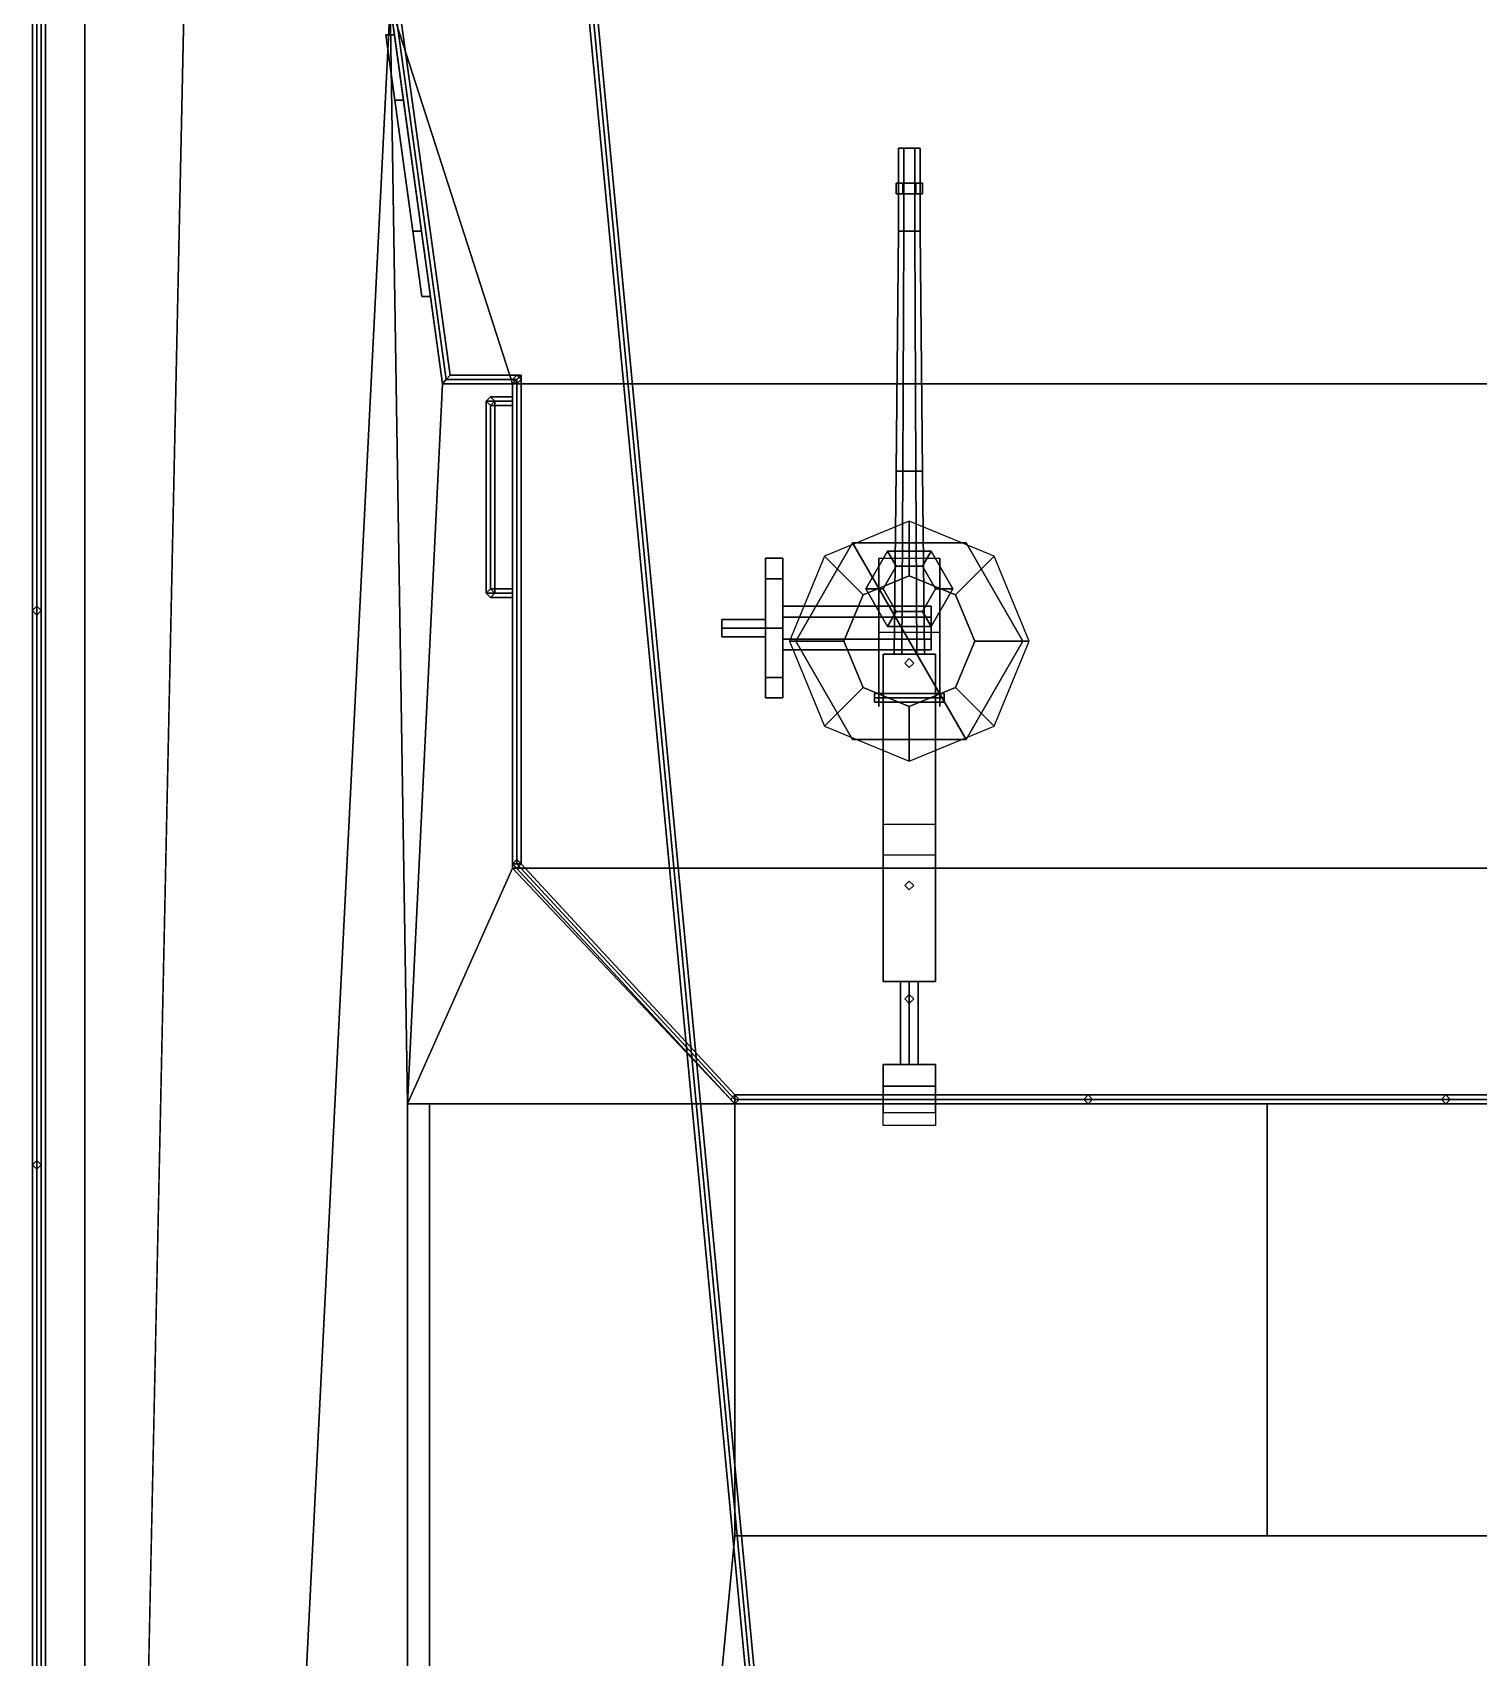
# Model space of a CAD drawing. Header units: millimetres. Extents: x -3.5 to 3.5, y -23.5 to 25.1.
# Drawn here: x -3.24 to 0.075, y -10.949 to -7.225 of the extents above; entities that cross this region are included whole.
import ezdxf

# ---------------------------------------------------------------- set-up
doc = ezdxf.new("R2010")
doc.units = ezdxf.units.MM
for name, color, linetype in [('gun', 1, 'Continuous'), ('railings', 6, 'Continuous'), ('sleeve', 5, 'Continuous'), ('superstructure', 3, 'Continuous'), ('turret', 2, 'Continuous')]:
    doc.layers.add(name, color=color, linetype=linetype)

msp = doc.modelspace()

# ---------------------------------------------------------------- linework, layer by layer
for points in [[(-3.24, 20.5995), (-3.24, -23.47), (-3.24, -23.47, 1.46), (-3.24, 21.45, 1.46)], [(-3.24, 21.45, 1.46), (-3.24, -23.47, 1.46), (-2.61, 6.0957, 1.46)], [(-3.24, 12.85, -1.19), (-3.24, -16.49, -1.19), (-3.24, -21.38, -0.39), (-3.24, 20.5995)], [(-3.24, 20.5995), (-3.24, -21.38, -0.39), (-3.24, -23.47)], [(-3.21, 12.85, -1.28), (-3.21, -16.49, -1.28), (-3.24, -16.49, -1.19), (-3.24, 12.85, -1.19)], [(-3.12, 12.85, -1.31), (-3.12, -16.49, -1.31), (-3.21, -16.49, -1.28), (-3.21, 12.85, -1.28)], [(3.12, 12.85, -1.31), (3.12, -16.49, -1.31), (-3.12, -16.49, -1.31), (-3.12, 12.85, -1.31)], [(-2.61, 6.0957, 1.46), (-3.24, -23.47, 1.46), (-2.42, -7.16, 1.46), (-2.42, 0.73, 1.46)], [(-2.42, -7.16, 1.46), (-3.24, -23.47, 1.46), (-2.38, -22.5, 1.46), (-2.38, -9.68, 1.46)], [(-2.3, -8.03, 1.46), (-2.42, -7.16, 1.46), (-2.38, -9.68, 1.46)], [(-2.14, -8.03, 1.46), (-2.3, -8.03, 1.46), (-2.38, -9.68, 1.46), (-2.14, -9.14, 1.46)]]:
    msp.add_3dface(points)
at = {"layer": 'gun'}
for points in [[(-1.205, -7.49, 4.79), (-1.255, -7.49, 4.79), (-1.2425, -7.49, 4.8117), (-1.2175, -7.49, 4.8117)], [(-1.2425, -7.49, 4.8117), (-1.255, -7.49, 4.79), (-1.255, -7.68, 4.79), (-1.2425, -7.68, 4.8117)], [(-1.2175, -7.49, 4.7683), (-1.2425, -7.49, 4.7683), (-1.255, -7.49, 4.79), (-1.205, -7.49, 4.79)], [(-1.255, -7.49, 4.79), (-1.2425, -7.49, 4.7683), (-1.2425, -7.68, 4.7683), (-1.255, -7.68, 4.79)], [(-1.2425, -7.49, 4.7683), (-1.2175, -7.49, 4.7683), (-1.2175, -7.68, 4.7683), (-1.2425, -7.68, 4.7683)], [(-1.2175, -7.49, 4.8117), (-1.2425, -7.49, 4.8117), (-1.2425, -7.68, 4.8117), (-1.2175, -7.68, 4.8117)], [(-1.205, -7.49, 4.79), (-1.2175, -7.49, 4.8117), (-1.2175, -7.68, 4.8117), (-1.205, -7.68, 4.79)], [(-1.2175, -7.49, 4.7683), (-1.205, -7.49, 4.79), (-1.205, -7.68, 4.79), (-1.2175, -7.68, 4.7683)], [(-1.2, -7.57, 4.79), (-1.26, -7.57, 4.79), (-1.245, -7.57, 4.816), (-1.215, -7.57, 4.816)], [(-1.245, -7.57, 4.816), (-1.26, -7.57, 4.79), (-1.26, -7.595, 4.79), (-1.245, -7.595, 4.816)], [(-1.215, -7.57, 4.764), (-1.245, -7.57, 4.764), (-1.26, -7.57, 4.79), (-1.2, -7.57, 4.79)], [(-1.26, -7.57, 4.79), (-1.245, -7.57, 4.764), (-1.245, -7.595, 4.764), (-1.26, -7.595, 4.79)], [(-1.215, -7.595, 4.816), (-1.245, -7.595, 4.816), (-1.26, -7.595, 4.79), (-1.2, -7.595, 4.79)], [(-1.2, -7.595, 4.79), (-1.26, -7.595, 4.79), (-1.245, -7.595, 4.764), (-1.215, -7.595, 4.764)], [(-1.245, -7.57, 4.764), (-1.215, -7.57, 4.764), (-1.215, -7.595, 4.764), (-1.245, -7.595, 4.764)], [(-1.215, -7.57, 4.816), (-1.245, -7.57, 4.816), (-1.245, -7.595, 4.816), (-1.215, -7.595, 4.816)], [(-1.2, -7.57, 4.79), (-1.215, -7.57, 4.816), (-1.215, -7.595, 4.816), (-1.2, -7.595, 4.79)], [(-1.215, -7.57, 4.764), (-1.2, -7.57, 4.79), (-1.2, -7.595, 4.79), (-1.215, -7.595, 4.764)], [(-1.26, -8.23, 4.79), (-1.245, -8.23, 4.816), (-1.2425, -7.68, 4.8117), (-1.255, -7.68, 4.79)], [(-1.245, -8.23, 4.764), (-1.26, -8.23, 4.79), (-1.255, -7.68, 4.79), (-1.2425, -7.68, 4.7683)], [(-1.215, -8.23, 4.764), (-1.245, -8.23, 4.764), (-1.2425, -7.68, 4.7683), (-1.2175, -7.68, 4.7683)], [(-1.245, -8.23, 4.816), (-1.215, -8.23, 4.816), (-1.2175, -7.68, 4.8117), (-1.2425, -7.68, 4.8117)], [(-1.215, -8.23, 4.816), (-1.2, -8.23, 4.79), (-1.205, -7.68, 4.79), (-1.2175, -7.68, 4.8117)], [(-1.2, -8.23, 4.79), (-1.215, -8.23, 4.764), (-1.2175, -7.68, 4.7683), (-1.205, -7.68, 4.79)], [(-1.245, -8.23, 4.816), (-1.26, -8.23, 4.79), (-1.265, -8.65, 4.79), (-1.2475, -8.65, 4.8203)], [(-1.26, -8.23, 4.79), (-1.245, -8.23, 4.764), (-1.2475, -8.65, 4.7597), (-1.265, -8.65, 4.79)], [(-1.245, -8.23, 4.764), (-1.215, -8.23, 4.764), (-1.2125, -8.65, 4.7597), (-1.2475, -8.65, 4.7597)], [(-1.215, -8.23, 4.816), (-1.245, -8.23, 4.816), (-1.2475, -8.65, 4.8203), (-1.2125, -8.65, 4.8203)], [(-1.2, -8.23, 4.79), (-1.215, -8.23, 4.816), (-1.2125, -8.65, 4.8203), (-1.195, -8.65, 4.79)], [(-1.215, -8.23, 4.764), (-1.2, -8.23, 4.79), (-1.195, -8.65, 4.79), (-1.2125, -8.65, 4.7597)]]:
    msp.add_3dface(points, dxfattribs=at)
at = {"layer": 'railings'}
for points in [[(-3.23, -23.46, 2.34), (-3.24, -23.47, 2.35), (-3.24, 21.45, 2.35), (-3.23, 21.45, 2.34)], [(-3.24, -23.47, 2.35), (-3.23, -23.46, 2.36), (-3.23, 21.45, 2.36), (-3.24, 21.45, 2.35)], [(-3.24, -23.47, 1.94), (-3.23, -23.46, 1.95), (-3.23, 21.45, 1.95), (-3.24, 21.45, 1.94)], [(-3.23, -23.46, 1.93), (-3.24, -23.47, 1.94), (-3.24, 21.45, 1.94), (-3.23, 21.45, 1.93)], [(-3.22, -23.45, 2.35), (-3.23, -23.46, 2.34), (-3.23, 21.45, 2.34), (-3.22, 21.45, 2.35)], [(-3.23, -23.46, 2.36), (-3.22, -23.45, 2.35), (-3.22, 21.45, 2.35), (-3.23, 21.45, 2.36)], [(-3.22, -23.45, 1.94), (-3.23, -23.46, 1.93), (-3.23, 21.45, 1.93), (-3.22, 21.45, 1.94)], [(-3.23, -23.46, 1.95), (-3.22, -23.45, 1.94), (-3.22, 21.45, 1.94), (-3.23, 21.45, 1.95)], [(-2.41, -7.16, 4.23), (-2.42, -7.16, 4.22), (-2.3, -8.03, 4.22), (-2.2914, -8.02, 4.23)], [(-2.42, -7.16, 4.22), (-2.41, -7.16, 4.21), (-2.2914, -8.02, 4.21), (-2.3, -8.03, 4.22)], [(-2.41, -7.16, 4.63), (-2.42, -7.16, 4.62), (-2.3, -8.03, 4.62), (-2.2914, -8.02, 4.63)], [(-2.42, -7.16, 4.62), (-2.41, -7.16, 4.61), (-2.2914, -8.02, 4.61), (-2.3, -8.03, 4.62)], [(-2.4, -7.16, 4.22), (-2.41, -7.16, 4.23), (-2.2914, -8.02, 4.23), (-2.2828, -8.01, 4.22)], [(-2.41, -7.16, 4.21), (-2.4, -7.16, 4.22), (-2.2828, -8.01, 4.22), (-2.2914, -8.02, 4.21)], [(-2.4, -7.16, 4.62), (-2.41, -7.16, 4.63), (-2.2914, -8.02, 4.63), (-2.2828, -8.01, 4.62)], [(-2.41, -7.16, 4.61), (-2.4, -7.16, 4.62), (-2.2828, -8.01, 4.62), (-2.2914, -8.02, 4.61)], [(-2.2914, -8.02, 4.23), (-2.3, -8.03, 4.22), (-2.14, -8.03, 4.22), (-2.13, -8.02, 4.23)], [(-2.3, -8.03, 4.22), (-2.2914, -8.02, 4.21), (-2.13, -8.02, 4.21), (-2.14, -8.03, 4.22)], [(-2.2914, -8.02, 4.63), (-2.3, -8.03, 4.62), (-2.14, -8.03, 4.62), (-2.13, -8.02, 4.63)], [(-2.3, -8.03, 4.62), (-2.2914, -8.02, 4.61), (-2.13, -8.02, 4.61), (-2.14, -8.03, 4.62)], [(-2.2828, -8.01, 4.22), (-2.2914, -8.02, 4.23), (-2.13, -8.02, 4.23), (-2.12, -8.01, 4.22)], [(-2.2914, -8.02, 4.21), (-2.2828, -8.01, 4.22), (-2.12, -8.01, 4.22), (-2.13, -8.02, 4.21)], [(-2.2828, -8.01, 4.62), (-2.2914, -8.02, 4.63), (-2.13, -8.02, 4.63), (-2.12, -8.01, 4.62)], [(-2.2914, -8.02, 4.61), (-2.2828, -8.01, 4.62), (-2.12, -8.01, 4.62), (-2.13, -8.02, 4.61)], [(-2.13, -8.01, 3.73), (-2.14, -8.02, 3.73), (-2.14, -8.02, 4.62), (-2.13, -8.01, 4.62)], [(-2.14, -8.02, 3.73), (-2.13, -8.03, 3.73), (-2.13, -8.03, 4.62), (-2.14, -8.02, 4.62)], [(-2.14, -9.13, 4.22), (-2.13, -9.13, 4.23), (-2.13, -8.02, 4.23), (-2.14, -8.03, 4.22)], [(-2.13, -9.13, 4.21), (-2.14, -9.13, 4.22), (-2.14, -8.03, 4.22), (-2.13, -8.02, 4.21)], [(-2.14, -9.13, 4.62), (-2.13, -9.13, 4.63), (-2.13, -8.02, 4.63), (-2.14, -8.03, 4.62)], [(-2.13, -9.13, 4.61), (-2.14, -9.13, 4.62), (-2.14, -8.03, 4.62), (-2.13, -8.02, 4.61)], [(-2.12, -8.02, 3.73), (-2.13, -8.01, 3.73), (-2.13, -8.01, 4.62), (-2.12, -8.02, 4.62)], [(-2.13, -9.13, 4.23), (-2.12, -9.13, 4.22), (-2.12, -8.01, 4.22), (-2.13, -8.02, 4.23)], [(-2.12, -9.13, 4.22), (-2.13, -9.13, 4.21), (-2.13, -8.02, 4.21), (-2.12, -8.01, 4.22)], [(-2.13, -9.13, 4.63), (-2.12, -9.13, 4.62), (-2.12, -8.01, 4.62), (-2.13, -8.02, 4.63)], [(-2.12, -9.13, 4.62), (-2.13, -9.13, 4.61), (-2.13, -8.02, 4.61), (-2.12, -8.01, 4.62)], [(-2.13, -8.03, 3.73), (-2.12, -8.02, 3.73), (-2.12, -8.02, 4.62), (-2.13, -8.03, 4.62)], [(-3.23, -8.54, 1.46), (-3.24, -8.55, 1.46), (-3.24, -8.55, 2.35), (-3.23, -8.54, 2.34)], [(-3.24, -8.55, 1.46), (-3.23, -8.56, 1.46), (-3.23, -8.56, 2.34), (-3.24, -8.55, 2.35)], [(-3.22, -8.55, 1.46), (-3.23, -8.54, 1.46), (-3.23, -8.54, 2.34), (-3.22, -8.55, 2.35)], [(-3.23, -8.56, 1.46), (-3.22, -8.55, 1.46), (-3.22, -8.55, 2.35), (-3.23, -8.56, 2.34)], [(-2.13, -9.12, 3.73), (-2.14, -9.13, 3.73), (-2.14, -9.13, 4.62), (-2.13, -9.12, 4.62)], [(-2.12, -9.13, 3.73), (-2.13, -9.12, 3.73), (-2.13, -9.12, 4.62), (-2.12, -9.13, 4.62)], [(-2.14, -9.13, 3.73), (-2.13, -9.14, 3.73), (-2.13, -9.14, 4.62), (-2.14, -9.13, 4.62)], [(-1.63, -9.68, 4.22), (-1.63, -9.67, 4.23), (-2.13, -9.13, 4.23), (-2.14, -9.13, 4.22)], [(-1.63, -9.67, 4.21), (-1.63, -9.68, 4.22), (-2.14, -9.13, 4.22), (-2.13, -9.13, 4.21)], [(-1.63, -9.68, 4.62), (-1.63, -9.67, 4.63), (-2.13, -9.13, 4.63), (-2.14, -9.13, 4.62)], [(-1.63, -9.67, 4.61), (-1.63, -9.68, 4.62), (-2.14, -9.13, 4.62), (-2.13, -9.13, 4.61)], [(-2.13, -9.14, 3.73), (-2.12, -9.13, 3.73), (-2.12, -9.13, 4.62), (-2.13, -9.14, 4.62)], [(-1.63, -9.67, 4.23), (-1.63, -9.66, 4.22), (-2.12, -9.13, 4.22), (-2.13, -9.13, 4.23)], [(-1.63, -9.66, 4.22), (-1.63, -9.67, 4.21), (-2.13, -9.13, 4.21), (-2.12, -9.13, 4.22)], [(-1.63, -9.67, 4.63), (-1.63, -9.66, 4.62), (-2.12, -9.13, 4.62), (-2.13, -9.13, 4.63)], [(-1.63, -9.66, 4.62), (-1.63, -9.67, 4.61), (-2.13, -9.13, 4.61), (-2.12, -9.13, 4.62)], [(-1.63, -9.66, 3.73), (-1.64, -9.67, 3.73), (-1.64, -9.67, 4.62), (-1.63, -9.66, 4.62)], [(-1.64, -9.67, 3.73), (-1.63, -9.68, 3.73), (-1.63, -9.68, 4.62), (-1.64, -9.67, 4.62)], [(-1.62, -9.67, 3.73), (-1.63, -9.66, 3.73), (-1.63, -9.66, 4.62), (-1.62, -9.67, 4.62)], [(1.63, -9.67, 4.23), (1.63, -9.66, 4.22), (-1.63, -9.66, 4.22), (-1.63, -9.67, 4.23)], [(1.63, -9.66, 4.22), (1.63, -9.67, 4.21), (-1.63, -9.67, 4.21), (-1.63, -9.66, 4.22)], [(1.63, -9.67, 4.63), (1.63, -9.66, 4.62), (-1.63, -9.66, 4.62), (-1.63, -9.67, 4.63)], [(1.63, -9.66, 4.62), (1.63, -9.67, 4.61), (-1.63, -9.67, 4.61), (-1.63, -9.66, 4.62)], [(-1.63, -9.68, 3.73), (-1.62, -9.67, 3.73), (-1.62, -9.67, 4.62), (-1.63, -9.68, 4.62)], [(1.63, -9.68, 4.22), (1.63, -9.67, 4.23), (-1.63, -9.67, 4.23), (-1.63, -9.68, 4.22)], [(1.63, -9.67, 4.21), (1.63, -9.68, 4.22), (-1.63, -9.68, 4.22), (-1.63, -9.67, 4.21)], [(1.63, -9.68, 4.62), (1.63, -9.67, 4.63), (-1.63, -9.67, 4.63), (-1.63, -9.68, 4.62)], [(1.63, -9.67, 4.61), (1.63, -9.68, 4.62), (-1.63, -9.68, 4.62), (-1.63, -9.67, 4.61)], [(-0.83, -9.67, 4.61), (-0.82, -9.66, 4.62), (-0.82, -9.66, 3.73), (-0.83, -9.67, 3.73)], [(-0.82, -9.68, 4.62), (-0.83, -9.67, 4.61), (-0.83, -9.67, 3.73), (-0.82, -9.68, 3.73)], [(-0.82, -9.66, 4.62), (-0.81, -9.67, 4.61), (-0.81, -9.67, 3.73), (-0.82, -9.66, 3.73)], [(-0.81, -9.67, 4.61), (-0.82, -9.68, 4.62), (-0.82, -9.68, 3.73), (-0.81, -9.67, 3.73)], [(-0.01, -9.67, 4.61), (0, -9.66, 4.62), (0, -9.66, 3.73), (-0.01, -9.67, 3.73)], [(0, -9.68, 4.62), (-0.01, -9.67, 4.61), (-0.01, -9.67, 3.73), (0, -9.68, 3.73)], [(0, -9.66, 4.62), (0.01, -9.67, 4.61), (0.01, -9.67, 3.73), (0, -9.66, 3.73)], [(0.01, -9.67, 4.61), (0, -9.68, 4.62), (0, -9.68, 3.73), (0.01, -9.67, 3.73)], [(-3.23, -9.81, 1.46), (-3.24, -9.82, 1.46), (-3.24, -9.82, 2.35), (-3.23, -9.81, 2.34)], [(-3.24, -9.82, 1.46), (-3.23, -9.83, 1.46), (-3.23, -9.83, 2.34), (-3.24, -9.82, 2.35)], [(-3.22, -9.82, 1.46), (-3.23, -9.81, 1.46), (-3.23, -9.81, 2.34), (-3.22, -9.82, 2.35)], [(-3.23, -9.83, 1.46), (-3.22, -9.82, 1.46), (-3.22, -9.82, 2.35), (-3.23, -9.83, 2.34)]]:
    msp.add_3dface(points, dxfattribs=at)
at = {"layer": 'sleeve'}
for points in [[(-1.17, -8.65, 4.82), (-1.17, -8.65, 4.76), (-1.29, -8.65, 4.76), (-1.29, -8.65, 4.82)], [(-1.29, -8.65, 4.76), (-1.29, -8.74, 4.71), (-1.29, -8.74, 4.86), (-1.29, -8.65, 4.82)], [(-1.17, -8.65, 4.76), (-1.17, -8.74, 4.71), (-1.29, -8.74, 4.71), (-1.29, -8.65, 4.76)], [(-1.29, -8.65, 4.82), (-1.29, -8.74, 4.86), (-1.17, -8.74, 4.86), (-1.17, -8.65, 4.82)], [(-1.24, -8.67, 4.96), (-1.23, -8.68, 4.96), (-1.22, -8.67, 4.96), (-1.23, -8.66, 4.96)], [(-1.23, -8.66, 4.82), (-1.24, -8.67, 4.82), (-1.24, -8.67, 4.96), (-1.23, -8.66, 4.96)], [(-1.24, -8.67, 4.82), (-1.23, -8.68, 4.83), (-1.23, -8.68, 4.96), (-1.24, -8.67, 4.96)], [(-1.22, -8.67, 4.82), (-1.23, -8.66, 4.82), (-1.23, -8.66, 4.96), (-1.22, -8.67, 4.96)], [(-1.23, -8.68, 4.83), (-1.22, -8.67, 4.82), (-1.22, -8.67, 4.96), (-1.23, -8.68, 4.96)], [(-1.17, -8.74, 4.86), (-1.17, -8.74, 4.71), (-1.17, -8.65, 4.76), (-1.17, -8.65, 4.82)], [(-1.31, -8.76, 4.79), (-1.31, -8.75, 4.8), (-1.31, -8.74, 4.79), (-1.31, -8.75, 4.78)], [(-1.15, -8.75, 4.8), (-1.15, -8.74, 4.79), (-1.31, -8.74, 4.79), (-1.31, -8.75, 4.8)], [(-1.15, -8.74, 4.79), (-1.15, -8.75, 4.78), (-1.31, -8.75, 4.78), (-1.31, -8.74, 4.79)], [(-1.15, -8.76, 4.79), (-1.15, -8.75, 4.8), (-1.31, -8.75, 4.8), (-1.31, -8.76, 4.79)], [(-1.15, -8.75, 4.78), (-1.15, -8.76, 4.79), (-1.31, -8.76, 4.79), (-1.31, -8.75, 4.78)], [(-1.29, -8.74, 4.71), (-1.29, -9.4, 4.71), (-1.29, -9.4, 4.86), (-1.29, -8.74, 4.86)], [(-1.17, -8.74, 4.71), (-1.17, -9.4, 4.71), (-1.29, -9.4, 4.71), (-1.29, -8.74, 4.71)], [(-1.29, -8.74, 4.86), (-1.29, -9.4, 4.86), (-1.17, -9.4, 4.86), (-1.17, -8.74, 4.86)], [(-1.17, -9.4, 4.86), (-1.17, -9.4, 4.71), (-1.17, -8.74, 4.71), (-1.17, -8.74, 4.86)], [(-1.15, -8.75, 4.78), (-1.15, -8.74, 4.79), (-1.15, -8.75, 4.8), (-1.15, -8.76, 4.79)], [(-1.29, -9.04, 4.86), (-1.29, -9.11, 4.98), (-1.17, -9.11, 4.98), (-1.17, -9.04, 4.86)], [(-1.23, -9.17, 4.86), (-1.24, -9.18, 4.86), (-1.24, -9.18, 5.03), (-1.23, -9.17, 5.03)], [(-1.24, -9.18, 5.03), (-1.23, -9.19, 5.03), (-1.22, -9.18, 5.03), (-1.23, -9.17, 5.03)], [(-1.24, -9.18, 4.86), (-1.23, -9.19, 4.86), (-1.23, -9.19, 5.03), (-1.24, -9.18, 5.03)], [(-1.22, -9.18, 4.86), (-1.23, -9.17, 4.86), (-1.23, -9.17, 5.03), (-1.22, -9.18, 5.03)], [(-1.23, -9.19, 4.86), (-1.22, -9.18, 4.86), (-1.22, -9.18, 5.03), (-1.23, -9.19, 5.03)], [(-1.29, -9.4, 4.86), (-1.29, -9.4, 4.71), (-1.17, -9.4, 4.71), (-1.17, -9.4, 4.86)], [(-1.23, -9.4, 4.8), (-1.25, -9.4, 4.78), (-1.25, -9.59, 4.78), (-1.23, -9.59, 4.8)], [(-1.25, -9.4, 4.78), (-1.23, -9.4, 4.76), (-1.23, -9.59, 4.76), (-1.25, -9.59, 4.78)], [(-1.21, -9.4, 4.78), (-1.23, -9.4, 4.8), (-1.23, -9.59, 4.8), (-1.21, -9.59, 4.78)], [(-1.23, -9.4, 4.76), (-1.21, -9.4, 4.78), (-1.21, -9.59, 4.78), (-1.23, -9.59, 4.76)], [(-1.23, -9.43, 4.71), (-1.24, -9.44, 4.71), (-1.24, -9.44, 4.91), (-1.23, -9.43, 4.91)], [(-1.23, -9.43, 4.71), (-1.22, -9.44, 4.71), (-1.23, -9.45, 4.71), (-1.24, -9.44, 4.71)], [(-1.24, -9.44, 4.91), (-1.23, -9.45, 4.91), (-1.22, -9.44, 4.91), (-1.23, -9.43, 4.91)], [(-1.24, -9.44, 4.71), (-1.23, -9.45, 4.71), (-1.23, -9.45, 4.91), (-1.24, -9.44, 4.91)], [(-1.22, -9.44, 4.71), (-1.23, -9.43, 4.71), (-1.23, -9.43, 4.91), (-1.22, -9.44, 4.91)], [(-1.23, -9.45, 4.71), (-1.22, -9.44, 4.71), (-1.22, -9.44, 4.91), (-1.23, -9.45, 4.91)], [(-1.29, -9.59, 4.73), (-1.29, -9.64, 4.66), (-1.17, -9.64, 4.66), (-1.17, -9.59, 4.73)], [(-1.29, -9.59, 4.81), (-1.29, -9.59, 4.73), (-1.17, -9.59, 4.73), (-1.17, -9.59, 4.81)], [(-1.29, -9.66, 4.88), (-1.29, -9.59, 4.81), (-1.17, -9.59, 4.81), (-1.17, -9.66, 4.88)], [(-1.29, -9.64, 4.66), (-1.29, -9.7, 4.63), (-1.17, -9.7, 4.63), (-1.17, -9.64, 4.66)], [(-1.29, -9.73, 4.88), (-1.29, -9.66, 4.88), (-1.17, -9.66, 4.88), (-1.17, -9.73, 4.88)]]:
    msp.add_3dface(points, dxfattribs=at)
at = {"layer": 'superstructure'}
for points in [[(-0.99, -17.37, 5.66), (-1, -17.37, 5.67), (-1.99, -6.92, 5.98), (-1.98, -6.92, 5.97)], [(-1, -17.37, 5.67), (-0.99, -17.37, 5.68), (-1.98, -6.92, 5.99), (-1.99, -6.92, 5.98)], [(-0.98, -17.37, 5.67), (-0.99, -17.37, 5.66), (-1.98, -6.92, 5.97), (-1.97, -6.92, 5.98)], [(-0.99, -17.37, 5.68), (-0.98, -17.37, 5.67), (-1.97, -6.92, 5.98), (-1.98, -6.92, 5.99)], [(-2.42, -7.16, 3.73), (-2.3897, -7.38, 3.19), (-2.3483, -7.68, 3.19), (-2.3, -8.03, 3.73)], [(2.14, -8.03, 3.73), (2.42, -7.16, 3.73), (-2.42, -7.16, 3.73), (-2.14, -8.03, 3.73)], [(-2.42, -7.16, 3.73), (-2.42, -7.16, 3.73), (-2.3, -8.03, 3.73), (-2.14, -8.03, 3.73)], [(-2.42, -7.16, 3.73), (-2.4103, -7.23, 3.09), (-2.3897, -7.38, 3.19), (-2.42, -7.16, 3.73)], [(-2.42, -7.16, 1.46), (-2.4103, -7.23, 1.86), (-2.4103, -7.23, 3.09), (-2.42, -7.16, 3.73)], [(-2.42, -7.16, 1.46), (-2.3897, -7.38, 1.76), (-2.4103, -7.23, 1.86), (-2.42, -7.16, 1.46)], [(-2.3, -8.03, 1.46), (-2.3483, -7.68, 1.76), (-2.3897, -7.38, 1.76), (-2.42, -7.16, 1.46)], [(-2.4303, -7.23, 1.86), (-2.4097, -7.38, 1.76), (-2.3683, -7.68, 1.76), (-2.3476, -7.83, 1.86)], [(-2.4303, -7.23, 3.09), (-2.4303, -7.23, 1.86), (-2.3476, -7.83, 1.86), (-2.3476, -7.83, 3.09)], [(-2.4097, -7.38, 3.19), (-2.4303, -7.23, 3.09), (-2.3476, -7.83, 3.09), (-2.3683, -7.68, 3.19)], [(-2.4103, -7.23, 3.09), (-2.4303, -7.23, 3.09), (-2.4097, -7.38, 3.19), (-2.3897, -7.38, 3.19)], [(-2.4103, -7.23, 1.86), (-2.4303, -7.23, 1.86), (-2.4303, -7.23, 3.09), (-2.4103, -7.23, 3.09)], [(-2.3897, -7.38, 1.76), (-2.4097, -7.38, 1.76), (-2.4303, -7.23, 1.86), (-2.4103, -7.23, 1.86)], [(-2.3897, -7.38, 3.19), (-2.4097, -7.38, 3.19), (-2.3683, -7.68, 3.19), (-2.3483, -7.68, 3.19)], [(-2.3483, -7.68, 1.76), (-2.3683, -7.68, 1.76), (-2.4097, -7.38, 1.76), (-2.3897, -7.38, 1.76)], [(-2.3276, -7.83, 1.86), (-2.3476, -7.83, 1.86), (-2.3683, -7.68, 1.76), (-2.3483, -7.68, 1.76)], [(-2.3483, -7.68, 3.19), (-2.3683, -7.68, 3.19), (-2.3476, -7.83, 3.09), (-2.3276, -7.83, 3.09)], [(-2.3, -8.03, 1.46), (-2.3276, -7.83, 1.86), (-2.3483, -7.68, 1.76), (-2.3, -8.03, 1.46)], [(-2.3, -8.03, 3.73), (-2.3483, -7.68, 3.19), (-2.3276, -7.83, 3.09), (-2.3, -8.03, 3.73)], [(-2.3276, -7.83, 3.09), (-2.3476, -7.83, 3.09), (-2.3476, -7.83, 1.86), (-2.3276, -7.83, 1.86)], [(-2.3, -8.03, 3.73), (-2.3276, -7.83, 3.09), (-2.3276, -7.83, 1.86), (-2.3, -8.03, 1.46)], [(-2.3, -8.03, 3.73), (-2.3, -8.03, 1.46), (-2.14, -8.03, 1.46), (-2.14, -8.03, 3.73)], [(-2.14, -8.03, 3.73), (-2.14, -8.03, 1.46), (-2.14, -9.14, 1.46), (-2.14, -9.14, 3.73)], [(2.14, -9.14, 3.73), (2.14, -8.03, 3.73), (-2.14, -8.03, 3.73), (-2.14, -9.14, 3.73)], [(-2.19, -8.06, 1.46), (-2.2, -8.07, 1.46), (-2.2, -8.07, 3.72), (-2.19, -8.06, 3.71)], [(-2.14, -8.07, 3.72), (-2.14, -8.06, 3.71), (-2.19, -8.06, 3.71), (-2.2, -8.07, 3.72)], [(-2.2, -8.07, 1.46), (-2.19, -8.08, 1.46), (-2.19, -8.08, 3.71), (-2.2, -8.07, 3.72)], [(-2.19, -8.5, 1.68), (-2.2, -8.51, 1.69), (-2.2, -8.07, 1.69), (-2.19, -8.08, 1.68)], [(-2.2, -8.51, 1.69), (-2.19, -8.5, 1.7), (-2.19, -8.08, 1.7), (-2.2, -8.07, 1.69)], [(-2.19, -8.5, 1.91), (-2.2, -8.51, 1.92), (-2.2, -8.07, 1.92), (-2.19, -8.08, 1.91)], [(-2.2, -8.51, 1.92), (-2.19, -8.5, 1.93), (-2.19, -8.08, 1.93), (-2.2, -8.07, 1.92)], [(-2.19, -8.5, 2.14), (-2.2, -8.51, 2.15), (-2.2, -8.07, 2.15), (-2.19, -8.08, 2.14)], [(-2.2, -8.51, 2.15), (-2.19, -8.5, 2.16), (-2.19, -8.08, 2.16), (-2.2, -8.07, 2.15)], [(-2.19, -8.5, 2.37), (-2.2, -8.51, 2.38), (-2.2, -8.07, 2.38), (-2.19, -8.08, 2.37)], [(-2.2, -8.51, 2.38), (-2.19, -8.5, 2.39), (-2.19, -8.08, 2.39), (-2.2, -8.07, 2.38)], [(-2.19, -8.5, 2.6), (-2.2, -8.51, 2.61), (-2.2, -8.07, 2.61), (-2.19, -8.08, 2.6)], [(-2.2, -8.51, 2.61), (-2.19, -8.5, 2.62), (-2.19, -8.08, 2.62), (-2.2, -8.07, 2.61)], [(-2.19, -8.5, 2.83), (-2.2, -8.51, 2.84), (-2.2, -8.07, 2.84), (-2.19, -8.08, 2.83)], [(-2.2, -8.51, 2.84), (-2.19, -8.5, 2.85), (-2.19, -8.08, 2.85), (-2.2, -8.07, 2.84)], [(-2.19, -8.5, 3.06), (-2.2, -8.51, 3.07), (-2.2, -8.07, 3.07), (-2.19, -8.08, 3.06)], [(-2.2, -8.51, 3.07), (-2.19, -8.5, 3.08), (-2.19, -8.08, 3.08), (-2.2, -8.07, 3.07)], [(-2.19, -8.5, 3.29), (-2.2, -8.51, 3.3), (-2.2, -8.07, 3.3), (-2.19, -8.08, 3.29)], [(-2.2, -8.51, 3.3), (-2.19, -8.5, 3.31), (-2.19, -8.08, 3.31), (-2.2, -8.07, 3.3)], [(-2.14, -8.08, 3.71), (-2.14, -8.07, 3.72), (-2.2, -8.07, 3.72), (-2.19, -8.08, 3.71)], [(-2.19, -8.5, 3.52), (-2.2, -8.51, 3.53), (-2.2, -8.07, 3.53), (-2.19, -8.08, 3.52)], [(-2.2, -8.51, 3.53), (-2.19, -8.5, 3.54), (-2.19, -8.08, 3.54), (-2.2, -8.07, 3.53)], [(-2.18, -8.07, 1.46), (-2.19, -8.06, 1.46), (-2.19, -8.06, 3.71), (-2.18, -8.07, 3.7)], [(-2.14, -8.07, 1.89), (-2.14, -8.06, 1.88), (-2.19, -8.06, 1.88), (-2.18, -8.07, 1.89)], [(-2.14, -8.06, 1.88), (-2.14, -8.07, 1.87), (-2.18, -8.07, 1.87), (-2.19, -8.06, 1.88)], [(-2.14, -8.07, 2.7), (-2.14, -8.06, 2.69), (-2.19, -8.06, 2.69), (-2.18, -8.07, 2.7)], [(-2.14, -8.06, 2.69), (-2.14, -8.07, 2.68), (-2.18, -8.07, 2.68), (-2.19, -8.06, 2.69)], [(-2.14, -8.07, 3.38), (-2.14, -8.06, 3.37), (-2.19, -8.06, 3.37), (-2.18, -8.07, 3.38)], [(-2.14, -8.06, 3.37), (-2.14, -8.07, 3.36), (-2.18, -8.07, 3.36), (-2.19, -8.06, 3.37)], [(-2.14, -8.06, 3.71), (-2.14, -8.07, 3.7), (-2.18, -8.07, 3.7), (-2.19, -8.06, 3.71)], [(-2.19, -8.08, 1.46), (-2.18, -8.07, 1.46), (-2.18, -8.07, 3.7), (-2.19, -8.08, 3.71)], [(-2.18, -8.51, 1.69), (-2.19, -8.5, 1.68), (-2.19, -8.08, 1.68), (-2.18, -8.07, 1.69)], [(-2.19, -8.5, 1.7), (-2.18, -8.51, 1.69), (-2.18, -8.07, 1.69), (-2.19, -8.08, 1.7)], [(-2.14, -8.07, 1.87), (-2.14, -8.08, 1.88), (-2.19, -8.08, 1.88), (-2.18, -8.07, 1.87)], [(-2.14, -8.08, 1.88), (-2.14, -8.07, 1.89), (-2.18, -8.07, 1.89), (-2.19, -8.08, 1.88)], [(-2.18, -8.51, 1.92), (-2.19, -8.5, 1.91), (-2.19, -8.08, 1.91), (-2.18, -8.07, 1.92)], [(-2.19, -8.5, 1.93), (-2.18, -8.51, 1.92), (-2.18, -8.07, 1.92), (-2.19, -8.08, 1.93)], [(-2.18, -8.51, 2.15), (-2.19, -8.5, 2.14), (-2.19, -8.08, 2.14), (-2.18, -8.07, 2.15)], [(-2.19, -8.5, 2.16), (-2.18, -8.51, 2.15), (-2.18, -8.07, 2.15), (-2.19, -8.08, 2.16)], [(-2.18, -8.51, 2.38), (-2.19, -8.5, 2.37), (-2.19, -8.08, 2.37), (-2.18, -8.07, 2.38)], [(-2.19, -8.5, 2.39), (-2.18, -8.51, 2.38), (-2.18, -8.07, 2.38), (-2.19, -8.08, 2.39)], [(-2.18, -8.51, 2.61), (-2.19, -8.5, 2.6), (-2.19, -8.08, 2.6), (-2.18, -8.07, 2.61)], [(-2.19, -8.5, 2.62), (-2.18, -8.51, 2.61), (-2.18, -8.07, 2.61), (-2.19, -8.08, 2.62)], [(-2.14, -8.07, 2.68), (-2.14, -8.08, 2.69), (-2.19, -8.08, 2.69), (-2.18, -8.07, 2.68)], [(-2.14, -8.08, 2.69), (-2.14, -8.07, 2.7), (-2.18, -8.07, 2.7), (-2.19, -8.08, 2.69)], [(-2.18, -8.51, 2.84), (-2.19, -8.5, 2.83), (-2.19, -8.08, 2.83), (-2.18, -8.07, 2.84)], [(-2.19, -8.5, 2.85), (-2.18, -8.51, 2.84), (-2.18, -8.07, 2.84), (-2.19, -8.08, 2.85)], [(-2.14, -8.07, 3.36), (-2.14, -8.08, 3.37), (-2.19, -8.08, 3.37), (-2.18, -8.07, 3.36)], [(-2.14, -8.08, 3.37), (-2.14, -8.07, 3.38), (-2.18, -8.07, 3.38), (-2.19, -8.08, 3.37)], [(-2.18, -8.51, 3.07), (-2.19, -8.5, 3.06), (-2.19, -8.08, 3.06), (-2.18, -8.07, 3.07)], [(-2.19, -8.5, 3.08), (-2.18, -8.51, 3.07), (-2.18, -8.07, 3.07), (-2.19, -8.08, 3.08)], [(-2.18, -8.51, 3.3), (-2.19, -8.5, 3.29), (-2.19, -8.08, 3.29), (-2.18, -8.07, 3.3)], [(-2.19, -8.5, 3.31), (-2.18, -8.51, 3.3), (-2.18, -8.07, 3.3), (-2.19, -8.08, 3.31)], [(-2.14, -8.07, 3.7), (-2.14, -8.08, 3.71), (-2.19, -8.08, 3.71), (-2.18, -8.07, 3.7)], [(-2.18, -8.51, 3.53), (-2.19, -8.5, 3.52), (-2.19, -8.08, 3.52), (-2.18, -8.07, 3.53)], [(-2.19, -8.5, 3.54), (-2.18, -8.51, 3.53), (-2.18, -8.07, 3.53), (-2.19, -8.08, 3.54)], [(-1.23, -8.345, 3.73), (-1.4245, -8.4255, 3.73), (-1.3361, -8.5139, 4.56), (-1.23, -8.47, 4.56)], [(-1.0355, -8.4255, 3.73), (-1.23, -8.345, 3.73), (-1.23, -8.47, 4.56), (-1.1239, -8.5139, 4.56)], [(-1.4245, -8.4255, 3.73), (-1.505, -8.62, 3.73), (-1.38, -8.62, 4.56), (-1.3361, -8.5139, 4.56)], [(-0.955, -8.62, 3.73), (-1.0355, -8.4255, 3.73), (-1.1239, -8.5139, 4.56), (-1.08, -8.62, 4.56)], [(-1.23, -8.47, 4.56), (-1.3361, -8.5139, 4.56), (-1.3361, -8.5139, 4.61), (-1.23, -8.47, 4.61)], [(-1.1239, -8.5139, 4.56), (-1.23, -8.47, 4.56), (-1.23, -8.47, 4.61), (-1.1239, -8.5139, 4.61)], [(-2.19, -8.5, 1.46), (-2.2, -8.51, 1.46), (-2.2, -8.51, 3.72), (-2.19, -8.5, 3.71)], [(-2.14, -8.51, 3.72), (-2.14, -8.5, 3.71), (-2.19, -8.5, 3.71), (-2.2, -8.51, 3.72)], [(-2.2, -8.51, 1.46), (-2.19, -8.52, 1.46), (-2.19, -8.52, 3.71), (-2.2, -8.51, 3.72)], [(-2.14, -8.52, 3.71), (-2.14, -8.51, 3.72), (-2.2, -8.51, 3.72), (-2.19, -8.52, 3.71)], [(-2.18, -8.51, 1.46), (-2.19, -8.5, 1.46), (-2.19, -8.5, 3.71), (-2.18, -8.51, 3.7)], [(-2.14, -8.51, 1.89), (-2.14, -8.5, 1.88), (-2.19, -8.5, 1.88), (-2.18, -8.51, 1.89)], [(-2.14, -8.5, 1.88), (-2.14, -8.51, 1.87), (-2.18, -8.51, 1.87), (-2.19, -8.5, 1.88)], [(-2.14, -8.51, 2.7), (-2.14, -8.5, 2.69), (-2.19, -8.5, 2.69), (-2.18, -8.51, 2.7)], [(-2.14, -8.5, 2.69), (-2.14, -8.51, 2.68), (-2.18, -8.51, 2.68), (-2.19, -8.5, 2.69)], [(-2.14, -8.51, 3.38), (-2.14, -8.5, 3.37), (-2.19, -8.5, 3.37), (-2.18, -8.51, 3.38)], [(-2.14, -8.5, 3.37), (-2.14, -8.51, 3.36), (-2.18, -8.51, 3.36), (-2.19, -8.5, 3.37)], [(-2.14, -8.5, 3.71), (-2.14, -8.51, 3.7), (-2.18, -8.51, 3.7), (-2.19, -8.5, 3.71)], [(-2.19, -8.52, 1.46), (-2.18, -8.51, 1.46), (-2.18, -8.51, 3.7), (-2.19, -8.52, 3.71)], [(-2.14, -8.51, 1.87), (-2.14, -8.52, 1.88), (-2.19, -8.52, 1.88), (-2.18, -8.51, 1.87)], [(-2.14, -8.52, 1.88), (-2.14, -8.51, 1.89), (-2.18, -8.51, 1.89), (-2.19, -8.52, 1.88)], [(-2.14, -8.51, 2.68), (-2.14, -8.52, 2.69), (-2.19, -8.52, 2.69), (-2.18, -8.51, 2.68)], [(-2.14, -8.52, 2.69), (-2.14, -8.51, 2.7), (-2.18, -8.51, 2.7), (-2.19, -8.52, 2.69)], [(-2.14, -8.51, 3.36), (-2.14, -8.52, 3.37), (-2.19, -8.52, 3.37), (-2.18, -8.51, 3.36)], [(-2.14, -8.52, 3.37), (-2.14, -8.51, 3.38), (-2.18, -8.51, 3.38), (-2.19, -8.52, 3.37)], [(-2.14, -8.51, 3.7), (-2.14, -8.52, 3.71), (-2.19, -8.52, 3.71), (-2.18, -8.51, 3.7)], [(-1.3361, -8.5139, 4.56), (-1.38, -8.62, 4.56), (-1.38, -8.62, 4.61), (-1.3361, -8.5139, 4.61)], [(-1.08, -8.62, 4.56), (-1.1239, -8.5139, 4.56), (-1.1239, -8.5139, 4.61), (-1.08, -8.62, 4.61)], [(-1.505, -8.62, 3.73), (-1.4245, -8.8145, 3.73), (-1.3361, -8.7261, 4.56), (-1.38, -8.62, 4.56)], [(-1.38, -8.62, 4.56), (-1.3361, -8.7261, 4.56), (-1.3361, -8.7261, 4.61), (-1.38, -8.62, 4.61)], [(-1.0355, -8.8145, 3.73), (-0.955, -8.62, 3.73), (-1.08, -8.62, 4.56), (-1.1239, -8.7261, 4.56)], [(-1.1239, -8.7261, 4.56), (-1.08, -8.62, 4.56), (-1.08, -8.62, 4.61), (-1.1239, -8.7261, 4.61)], [(-1.4245, -8.8145, 3.73), (-1.23, -8.895, 3.73), (-1.23, -8.77, 4.56), (-1.3361, -8.7261, 4.56)], [(-1.3361, -8.7261, 4.56), (-1.23, -8.77, 4.56), (-1.23, -8.77, 4.61), (-1.3361, -8.7261, 4.61)], [(-1.23, -8.895, 3.73), (-1.0355, -8.8145, 3.73), (-1.1239, -8.7261, 4.56), (-1.23, -8.77, 4.56)], [(-1.23, -8.77, 4.56), (-1.1239, -8.7261, 4.56), (-1.1239, -8.7261, 4.61), (-1.23, -8.77, 4.61)], [(-2.14, -9.14, 1.46), (-2.38, -9.68, 1.46), (-2.38, -9.68, 2.72), (-2.14, -9.14, 2.72)], [(-2.14, -9.14, 2.72), (-2.38, -9.68, 2.72), (-1.63, -9.68, 2.72), (-2.14, -9.14, 2.72)], [(-2.14, -9.14, 3.73), (-2.14, -9.14, 2.72), (-1.63, -9.68, 2.72), (-1.63, -9.68, 3.73)], [(1.63, -9.68, 3.73), (2.14, -9.14, 3.73), (-2.14, -9.14, 3.73), (-1.63, -9.68, 3.73)], [(-2.38, -9.68, 1.46), (-2.38, -22.03, 1.67), (-2.38, -21.56, 1.92), (-2.38, -17.99, 1.92)], [(-2.38, -22.5, 1.46), (-2.38, -22.03, 1.67), (-2.38, -22.03, 1.67), (-2.38, -9.68, 1.46)], [(-2.38, -9.68, 2.72), (-2.38, -17.99, 2.72), (-2.33, -17.99, 2.72), (-2.33, -9.68, 2.72)], [(-2.38, -9.68, 1.46), (-2.38, -17.99, 1.92), (-2.38, -17.99, 2.72), (-2.38, -9.68, 2.72)], [(-2.33, -9.68, 2.72), (-1.63, -9.68, 2.4), (1.63, -9.68, 2.4), (2.33, -9.68, 2.72)], [(-2.33, -9.68, 2.72), (-2.33, -17.99, 2.72), (-2.33, -17.99, 2.34), (-2.33, -9.68, 2.34)], [(-1.63, -10.67, 2.34), (-1.63, -9.68, 2.34), (-2.33, -9.68, 2.34), (-2.33, -17.99, 2.34)], [(-1.63, -9.68, 2.4), (-2.33, -9.68, 2.72), (-2.33, -9.68, 2.34), (-1.63, -9.68, 2.34)], [(-1.63, -9.68, 3.73), (-1.63, -9.68, 2.72), (1.63, -9.68, 2.72), (1.63, -9.68, 3.73)], [(-0.41, -10.67, 2.4), (-0.41, -9.68, 2.4), (-1.63, -9.68, 2.4), (-1.63, -10.67, 2.4)], [(-1.63, -10.67, 2.4), (-1.63, -9.68, 2.4), (-1.63, -9.68, 2.34), (-1.63, -10.67, 2.34)], [(-0.41, -9.68, 2.4), (-0.41, -10.67, 2.4), (-0.41, -10.67, 2.34), (-0.41, -9.68, 2.34)], [(0.41, -10.67, 2.34), (0.41, -9.68, 2.34), (-0.41, -9.68, 2.34), (-0.41, -10.67, 2.34)], [(0.41, -9.68, 2.34), (0.41, -9.68, 2.4), (-0.41, -9.68, 2.4), (-0.41, -9.68, 2.34)], [(-1.63, -10.67, 2.34), (-2.33, -17.99, 2.34), (2.33, -17.99, 2.34), (1.63, -10.67, 2.34)], [(-0.41, -10.67, 2.34), (-0.41, -10.67, 2.4), (-1.63, -10.67, 2.4), (-1.63, -10.67, 2.34)]]:
    msp.add_3dface(points, dxfattribs=at)
at = {"layer": 'turret'}
for points in [[(-1.36, -8.3948, 4.42), (-1.49, -8.62, 4.42), (-1.49, -8.62, 4.46), (-1.36, -8.3948, 4.46)], [(-1.36, -8.8452, 4.42), (-1.49, -8.62, 4.42), (-1.36, -8.3948, 4.42), (-1.1, -8.8452, 4.42)], [(-1.49, -8.62, 4.46), (-1.36, -8.8452, 4.46), (-1.1, -8.8452, 4.46), (-1.36, -8.3948, 4.46)], [(-1.1, -8.3948, 4.42), (-1.36, -8.3948, 4.42), (-1.36, -8.3948, 4.46), (-1.1, -8.3948, 4.46)], [(-1.1, -8.8452, 4.42), (-1.36, -8.3948, 4.42), (-1.1, -8.3948, 4.42), (-0.97, -8.62, 4.42)], [(-1.36, -8.3948, 4.46), (-1.1, -8.8452, 4.46), (-0.97, -8.62, 4.46), (-1.1, -8.3948, 4.46)], [(-1.29, -8.5, 4.59), (-1.26, -8.448, 4.59), (-1.28, -8.4134, 4.55), (-1.33, -8.5, 4.55)], [(-1.28, -8.4134, 4.46), (-1.33, -8.5, 4.46), (-1.33, -8.5, 4.55), (-1.28, -8.4134, 4.55)], [(-1.26, -8.448, 4.59), (-1.2, -8.448, 4.59), (-1.18, -8.4134, 4.55), (-1.28, -8.4134, 4.55)], [(-1.18, -8.4134, 4.46), (-1.28, -8.4134, 4.46), (-1.28, -8.4134, 4.55), (-1.18, -8.4134, 4.55)], [(-1.2, -8.448, 4.59), (-1.17, -8.5, 4.59), (-1.13, -8.5, 4.55), (-1.18, -8.4134, 4.55)], [(-1.13, -8.5, 4.46), (-1.18, -8.4134, 4.46), (-1.18, -8.4134, 4.55), (-1.13, -8.5, 4.55)], [(-0.97, -8.62, 4.42), (-1.1, -8.3948, 4.42), (-1.1, -8.3948, 4.46), (-0.97, -8.62, 4.46)], [(-1.52, -8.4769, 4.6131), (-1.52, -8.43, 4.5), (-1.56, -8.43, 4.5), (-1.56, -8.4769, 4.6131)], [(-1.52, -8.43, 4.5), (-1.52, -8.4769, 4.3869), (-1.56, -8.4769, 4.3869), (-1.56, -8.43, 4.5)], [(-1.56, -8.75, 4.5), (-1.56, -8.4769, 4.6131), (-1.56, -8.43, 4.5), (-1.56, -8.7031, 4.3869)], [(-1.56, -8.7031, 4.3869), (-1.56, -8.43, 4.5), (-1.56, -8.4769, 4.3869), (-1.56, -8.59, 4.34)], [(-1.52, -8.7031, 4.3869), (-1.52, -8.43, 4.5), (-1.52, -8.4769, 4.6131), (-1.52, -8.75, 4.5)], [(-1.52, -8.59, 4.34), (-1.52, -8.4769, 4.3869), (-1.52, -8.43, 4.5), (-1.52, -8.7031, 4.3869)], [(-1.3, -8.6, 4.61), (-1.3, -8.43, 4.61), (-1.3, -8.43, 4.64), (-1.3, -8.58, 4.68)], [(-1.3, -8.6, 4.61), (-1.3, -8.43, 4.61), (-1.16, -8.43, 4.61), (-1.16, -8.6, 4.61)], [(-1.26, -8.448, 4.59), (-1.29, -8.5, 4.59), (-1.29, -8.5, 4.61), (-1.26, -8.448, 4.61)], [(-1.2, -8.448, 4.59), (-1.26, -8.448, 4.59), (-1.26, -8.448, 4.61), (-1.2, -8.448, 4.61)], [(-1.17, -8.5, 4.59), (-1.2, -8.448, 4.59), (-1.2, -8.448, 4.61), (-1.17, -8.5, 4.61)], [(-1.16, -8.6, 4.61), (-1.16, -8.43, 4.61), (-1.16, -8.43, 4.64), (-1.16, -8.58, 4.68)], [(-1.52, -8.59, 4.66), (-1.52, -8.4769, 4.6131), (-1.56, -8.4769, 4.6131), (-1.56, -8.59, 4.66)], [(-1.52, -8.4769, 4.3869), (-1.52, -8.59, 4.34), (-1.56, -8.59, 4.34), (-1.56, -8.4769, 4.3869)], [(-1.56, -8.7031, 4.6131), (-1.56, -8.59, 4.66), (-1.56, -8.4769, 4.6131), (-1.56, -8.75, 4.5)], [(-1.52, -8.75, 4.5), (-1.52, -8.4769, 4.6131), (-1.52, -8.59, 4.66), (-1.52, -8.7031, 4.6131)], [(-1.26, -8.552, 4.59), (-1.29, -8.5, 4.59), (-1.33, -8.5, 4.55), (-1.28, -8.5866, 4.55)], [(-1.33, -8.5, 4.46), (-1.28, -8.5866, 4.46), (-1.28, -8.5866, 4.55), (-1.33, -8.5, 4.55)], [(-1.29, -8.5, 4.59), (-1.26, -8.552, 4.59), (-1.26, -8.552, 4.61), (-1.29, -8.5, 4.61)], [(-1.17, -8.5, 4.59), (-1.2, -8.552, 4.59), (-1.18, -8.5866, 4.55), (-1.13, -8.5, 4.55)], [(-1.2, -8.552, 4.59), (-1.17, -8.5, 4.59), (-1.17, -8.5, 4.61), (-1.2, -8.552, 4.61)], [(-1.18, -8.5866, 4.46), (-1.13, -8.5, 4.46), (-1.13, -8.5, 4.55), (-1.18, -8.5866, 4.55)], [(-1.18, -8.565, 4.5433), (-1.18, -8.54, 4.5), (-1.52, -8.54, 4.5), (-1.52, -8.565, 4.5433)], [(-1.18, -8.54, 4.5), (-1.18, -8.565, 4.4567), (-1.52, -8.565, 4.4567), (-1.52, -8.54, 4.5)], [(-1.18, -8.615, 4.5433), (-1.18, -8.565, 4.5433), (-1.52, -8.565, 4.5433), (-1.52, -8.615, 4.5433)], [(-1.18, -8.565, 4.4567), (-1.18, -8.615, 4.4567), (-1.52, -8.615, 4.4567), (-1.52, -8.565, 4.4567)], [(-1.2, -8.552, 4.59), (-1.26, -8.552, 4.59), (-1.28, -8.5866, 4.55), (-1.18, -8.5866, 4.55)], [(-1.26, -8.552, 4.59), (-1.2, -8.552, 4.59), (-1.2, -8.552, 4.61), (-1.26, -8.552, 4.61)], [(-1.18, -8.565, 4.4567), (-1.18, -8.54, 4.5), (-1.18, -8.565, 4.5433), (-1.18, -8.615, 4.4567)], [(-1.18, -8.615, 4.4567), (-1.18, -8.565, 4.5433), (-1.18, -8.615, 4.5433), (-1.18, -8.64, 4.5)], [(-1.56, -8.59, 4.64), (-1.56, -8.57, 4.62), (-1.66, -8.57, 4.62), (-1.66, -8.59, 4.64)], [(-1.56, -8.57, 4.62), (-1.56, -8.59, 4.6), (-1.66, -8.59, 4.6), (-1.66, -8.57, 4.62)], [(-1.66, -8.61, 4.62), (-1.66, -8.59, 4.64), (-1.66, -8.57, 4.62), (-1.66, -8.59, 4.6)], [(-1.56, -8.61, 4.62), (-1.56, -8.59, 4.64), (-1.66, -8.59, 4.64), (-1.66, -8.61, 4.62)], [(-1.56, -8.59, 4.6), (-1.56, -8.61, 4.62), (-1.66, -8.61, 4.62), (-1.66, -8.59, 4.6)], [(-1.52, -8.7031, 4.6131), (-1.52, -8.59, 4.66), (-1.56, -8.59, 4.66), (-1.56, -8.7031, 4.6131)], [(-1.52, -8.59, 4.34), (-1.52, -8.7031, 4.3869), (-1.56, -8.7031, 4.3869), (-1.56, -8.59, 4.34)], [(-1.3, -8.66, 4.65), (-1.3, -8.6, 4.61), (-1.3, -8.58, 4.68), (-1.3, -8.62, 4.7)], [(-1.28, -8.5866, 4.46), (-1.18, -8.5866, 4.46), (-1.18, -8.5866, 4.55), (-1.28, -8.5866, 4.55)], [(-1.16, -8.66, 4.65), (-1.16, -8.6, 4.61), (-1.16, -8.58, 4.68), (-1.16, -8.62, 4.7)], [(-1.18, -8.64, 4.5), (-1.18, -8.615, 4.5433), (-1.52, -8.615, 4.5433), (-1.52, -8.64, 4.5)], [(-1.18, -8.615, 4.4567), (-1.18, -8.64, 4.5), (-1.52, -8.64, 4.5), (-1.52, -8.615, 4.4567)], [(-1.49, -8.62, 4.42), (-1.36, -8.8452, 4.42), (-1.36, -8.8452, 4.46), (-1.49, -8.62, 4.46)], [(-1.3, -8.7, 4.7), (-1.3, -8.66, 4.65), (-1.3, -8.62, 4.7), (-1.3, -8.65, 4.77)], [(-1.16, -8.7, 4.7), (-1.16, -8.66, 4.65), (-1.16, -8.62, 4.7), (-1.16, -8.65, 4.77)], [(-1.1, -8.8452, 4.42), (-0.97, -8.62, 4.42), (-0.97, -8.62, 4.46), (-1.1, -8.8452, 4.46)], [(-1.3, -8.7, 4.76), (-1.3, -8.7, 4.7), (-1.3, -8.65, 4.77), (-1.3, -8.7, 4.79)], [(-1.16, -8.7, 4.76), (-1.16, -8.7, 4.7), (-1.16, -8.65, 4.77), (-1.16, -8.7, 4.79)], [(-1.52, -8.75, 4.5), (-1.52, -8.7031, 4.6131), (-1.56, -8.7031, 4.6131), (-1.56, -8.75, 4.5)], [(-1.52, -8.7031, 4.3869), (-1.52, -8.75, 4.5), (-1.56, -8.75, 4.5), (-1.56, -8.7031, 4.3869)], [(-1.3, -8.77, 4.77), (-1.3, -8.7, 4.76), (-1.3, -8.7, 4.79), (-1.3, -8.75, 4.82)], [(-1.16, -8.77, 4.77), (-1.16, -8.7, 4.76), (-1.16, -8.7, 4.79), (-1.16, -8.75, 4.82)], [(-1.36, -8.8452, 4.42), (-1.1, -8.8452, 4.42), (-1.1, -8.8452, 4.46), (-1.36, -8.8452, 4.46)]]:
    msp.add_3dface(points, dxfattribs=at)

doc.saveas('drawing.dxf')
